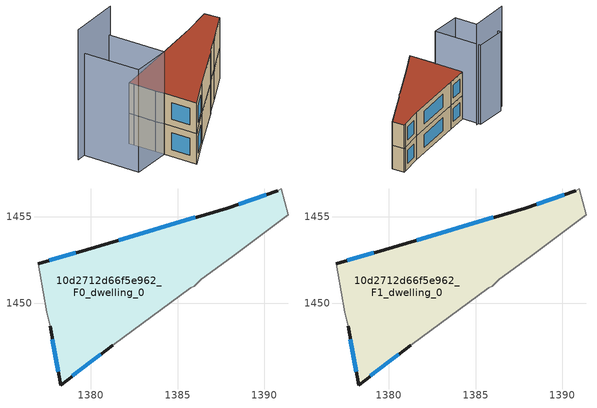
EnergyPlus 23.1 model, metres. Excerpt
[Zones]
10d2712d66f5e962_F0_dwelling_0
 floor ground (EU_floor_Construction): 1390.96,1456.6 1391.36,1455.1 1388.15,1452.7 1386.35,1451.4 1385.95,1451 1385.75,1450.9 1381.25,1447.59 1378.24,1445.29 1377.65,1448.7 1377.44,1449.5 1377.05,1451.8 1376.95,1452.3 1379.75,1453.1 1387.85,1455.5 1390.76,1456.5 z0
 wall outside (EU_wall_Construction): 1377.65,1448.7 1378.24,1445.29 1381.25,1447.59 / 1390.76,1456.5 1387.85,1455.5 1379.75,1453.1 1376.95,1452.3 z0:3
 wall adiabatic (EU_wall_Construction): 1381.25,1447.59 1385.75,1450.9 1385.95,1451 1386.35,1451.4 1388.15,1452.7 1391.36,1455.1 1390.96,1456.6 1390.76,1456.5 / 1376.95,1452.3 1377.05,1451.8 1377.44,1449.5 1377.65,1448.7 z0:3
 window (EU_Window_Construction): 1378.93,1445.82 1380.56,1447.07 / 1377.78,1447.92 1378.11,1446.07 / 1379.11,1452.92 1377.58,1452.48 / 1386.01,1454.95 1381.59,1453.64 / 1390.1,1456.27 1388.51,1455.73 z0.68:2.32
10d2712d66f5e962_F1_dwelling_0
 floor to 10d2712d66f5e962_F0_dwelling_0 (EU_floor_Construction): 1390.96,1456.6 1391.36,1455.1 1388.15,1452.7 1386.35,1451.4 1385.95,1451 1385.75,1450.9 1381.25,1447.59 1378.24,1445.29 1377.65,1448.7 1377.44,1449.5 1377.04,1451.8 1376.95,1452.3 1379.75,1453.1 1387.85,1455.5 1390.76,1456.5 z3
 wall outside (EU_wall_Construction): 1377.65,1448.7 1378.24,1445.29 1381.25,1447.59 / 1390.76,1456.5 1387.85,1455.5 1379.75,1453.1 1376.95,1452.3 z3:6
 wall adiabatic (EU_wall_Construction): 1381.25,1447.59 1385.75,1450.9 1385.95,1451 1386.35,1451.4 1388.15,1452.7 1391.36,1455.1 1390.96,1456.6 1390.76,1456.5 / 1376.95,1452.3 1377.05,1451.8 1377.44,1449.5 1377.65,1448.7 z3:6
 window (EU_Window_Construction): 1378.93,1445.82 1380.56,1447.07 / 1377.78,1447.92 1378.11,1446.07 / 1379.11,1452.92 1377.58,1452.48 / 1386.01,1454.95 1381.59,1453.64 / 1390.1,1456.27 1388.51,1455.73 z3.68:5.32
 roof outside (EU_roof_Construction): 1385.95,1451 1386.35,1451.4 1388.15,1452.7 1391.36,1455.1 1390.96,1456.6 1390.76,1456.5 1387.85,1455.5 1379.75,1453.1 1376.95,1452.3 1377.05,1451.8 1377.44,1449.5 1377.65,1448.7 1378.24,1445.29 1381.25,1447.59 1385.75,1450.9 z6
shading: 1376.55,1454.8 1377.65,1448.7 / 1377.65,1448.7 1373.66,1447.98 / 1373.66,1447.98 1372.56,1454.08 / 1372.56,1454.08 1376.55,1454.8 z0:10.1; 1376.92,1454.5 1371.71,1453.4 z0:12.8
[Building]
EU S2 Campaign: North Axis=0; Terrain=City; Solar Distribution=FullExterior
[Site:Location]
Lyon-Bron: Latitude=45.75; Longitude=5; Time Zone=1; Elevation=198
[SizingPeriod:WeatherFileDays]
AnnualSizingPeriod: Begin Month=1; Begin Day of Month=1; End Month=12; End Day of Month=31; Day of Week for Start Day=Monday; Use Weather File Daylight Saving Period=No; Use Weather File Rain and Snow Indicators=No
[MATERIAL]
EU_InternalMass_Material: Roughness=MediumRough; Thickness=0.1; Conductivity=1; Density=1800; Specific Heat=900; Thermal Absorptance=0.9; Solar Absorptance=0.7; Visible Absorptance=0.7
[MATERIAL:NOMASS] Roughness=MediumRough; Thermal Absorptance=0.9; Solar Absorptance=0.7; Visible Absorptance=0.7
Name | Thermal Resistance
EU_wall_NoMass | 0.503714
EU_roof_NoMass | 0.959371
EU_floor_NoMass | 0.347222
[WINDOWMATERIAL:SIMPLEGLAZINGSYSTEM]
EU_Window_SimpleGlazing: UFactor=3.88; Solar Heat Gain Coefficient=0.83; Visible Transmittance=0.83
[CONSTRUCTION]
EU_wall_Construction: EU_wall_NoMass
EU_roof_Construction: EU_roof_NoMass
EU_floor_Construction: EU_floor_NoMass
EU_Window_Construction: EU_Window_SimpleGlazing
EU_InternalMass_Construction: EU_InternalMass_Material
[ZONE] Type=1; Multiplier=1; Ceiling Height=autocalculate; Volume=186.677; Floor Area=autocalculate; Part of Total Floor Area=Yes
10d2712d66f5e962_F0_dwelling_0; 10d2712d66f5e962_F1_dwelling_0
[INTERNALMASS] Construction=EU_InternalMass_Construction; Surface Area=62.2257
Name | Zone or ZoneList
10d2712d66f5e962_F0_dwelling_0_EU_InternalMass | 10d2712d66f5e962_F0_dwelling_0
10d2712d66f5e962_F1_dwelling_0_EU_InternalMass | 10d2712d66f5e962_F1_dwelling_0
[OTHEREQUIPMENT] Fuel Type=Electricity; Design Level Calculation Method=Watts/Area; Power per Zone Floor Area=1; Fraction Latent=0; Fraction Radiant=0; Fraction Lost=0; Carbon Dioxide Generation Rate=0; EndUse Subcategory=EU_Step8_InternalGains
Name | Zone or ZoneList or Space or SpaceList | Schedule
EU_Step8_InternalGain_10d2712d66f5e962_F0_dwelling_0_f000 | 10d2712d66f5e962_F0_dwelling_0 | EU_Step8_GainSchedule_10d2712d66f5e962_F0_dwelling_0_f000
EU_Step8_InternalGain_10d2712d66f5e962_F1_dwelling_0_f000 | 10d2712d66f5e962_F1_dwelling_0 | EU_Step8_GainSchedule_10d2712d66f5e962_F1_dwelling_0_f000
[ZONEVENTILATION:DESIGNFLOWRATE] Schedule=EU_AlwaysOn; Design Flow Rate Calculation Method=AirChanges/Hour; Air Changes per Hour=0.64; Ventilation Type=Natural; Fan Pressure Rise=0; Fan Total Efficiency=1; Constant Term Coefficient=1; Temperature Term Coefficient=0; Velocity Term Coefficient=0; Velocity Squared Term Coefficient=0; Minimum Indoor Temperature=-100; Maximum Indoor Temperature=100; Delta Temperature=-100; Minimum Outdoor Temperature=-100; Maximum Outdoor Temperature=100; Maximum Wind Speed=40
Name | Zone or ZoneList or Space or SpaceList
EU_ConstantAir_10d2712d66f5e962_F0_dwelling_0 | 10d2712d66f5e962_F0_dwelling_0
EU_ConstantAir_10d2712d66f5e962_F1_dwelling_0 | 10d2712d66f5e962_F1_dwelling_0
[HVACTEMPLATE:THERMOSTAT] Constant Heating Setpoint=20; Constant Cooling Setpoint=50
EU_HeatOnly_10d2712d66f5e962_F0_dwelling_0; EU_HeatOnly_10d2712d66f5e962_F1_dwelling_0
[HVACTEMPLATE:ZONE:IDEALLOADSAIRSYSTEM] System Availability Schedule=EU_AlwaysOn; Maximum Heating Supply Air Temperature=50; Minimum Cooling Supply Air Temperature=13; Maximum Heating Supply Air Humidity Ratio=0.0156; Minimum Cooling Supply Air Humidity Ratio=0.0077; Heating Limit=NoLimit; Cooling Limit=NoLimit; Heating Availability Schedule=EU_AlwaysOn; Cooling Availability Schedule=EU_CoolingOff; Dehumidification Control Type=ConstantSensibleHeatRatio; Cooling Sensible Heat Ratio=0.7; Dehumidification Setpoint=60; Humidification Control Type=None; Humidification Setpoint=30; Outdoor Air Method=None; Outdoor Air Flow Rate per Person=0.00944; Outdoor Air Flow Rate per Zone Floor Area=0; Outdoor Air Flow Rate per Zone=0; Demand Controlled Ventilation Type=None; Outdoor Air Economizer Type=NoEconomizer; Heat Recovery Type=None; Sensible Heat Recovery Effectiveness=0.7; Latent Heat Recovery Effectiveness=0.65
Name | Template Thermostat
10d2712d66f5e962_F0_dwelling_0 | EU_HeatOnly_10d2712d66f5e962_F0_dwelling_0
10d2712d66f5e962_F1_dwelling_0 | EU_HeatOnly_10d2712d66f5e962_F1_dwelling_0
[SIZING:ZONE] Zone Cooling Design Supply Air Temperature Input Method=SupplyAirTemperature; Zone Cooling Design Supply Air Temperature=13; Zone Heating Design Supply Air Temperature Input Method=SupplyAirTemperature; Zone Heating Design Supply Air Temperature=50; Zone Cooling Design Supply Air Humidity Ratio=0.008; Zone Heating Design Supply Air Humidity Ratio=0.008; Cooling Design Air Flow Method=DesignDay; Cooling Design Air Flow Rate=0; Cooling Minimum Air Flow per Zone Floor Area=0.000762; Cooling Minimum Air Flow=0; Cooling Minimum Air Flow Fraction=0.2; Heating Design Air Flow Method=DesignDay; Heating Design Air Flow Rate=0; Heating Maximum Air Flow per Zone Floor Area=0.002032; Heating Maximum Air Flow=0.141576; Heating Maximum Air Flow Fraction=0.3; Account for Dedicated Outdoor Air System=No; Dedicated Outdoor Air System Control Strategy=NeutralSupplyAir; Dedicated Outdoor Air Low Setpoint Temperature for Design=autosize; Dedicated Outdoor Air High Setpoint Temperature for Design=autosize; Zone Load Sizing Method=Sensible Load Only No Latent Load; Zone Latent Cooling Design Supply Air Humidity Ratio Input Method=HumidityRatioDifference; Zone Cooling Design Supply Air Humidity Ratio Difference=0.005; Zone Latent Heating Design Supply Air Humidity Ratio Input Method=HumidityRatioDifference; Zone Humidification Design Supply Air Humidity Ratio Difference=0.005
10d2712d66f5e962_F0_dwelling_0; 10d2712d66f5e962_F1_dwelling_0
[SCHEDULE:CONSTANT]
Name | Hourly Value
EU_AlwaysOn | 1
EU_CoolingOff | 0
[SCHEDULE:FILE] Column Number=1; Rows to Skip at Top=0; Number of Hours of Data=8760; Column Separator=Comma; Interpolate to Timestep=No; Minutes per Item=60; Adjust Schedule for Daylight Savings=Yes
Name | File
EU_Step8_GainSchedule_10d2712d66f5e962_F0_dwelling_0_f000 | ../../schedules/10d2712d66f5e962/10d2712d66f5e962_F0_dwelling_0_f000_gain.csv
EU_Step8_GainSchedule_10d2712d66f5e962_F1_dwelling_0_f000 | ../../schedules/10d2712d66f5e962/10d2712d66f5e962_F1_dwelling_0_f000_gain.csv
